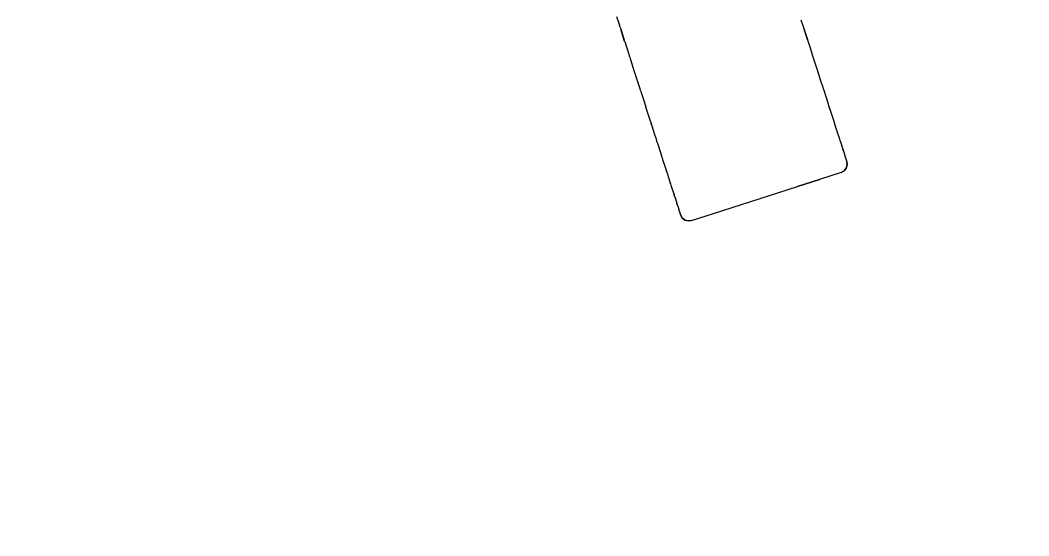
# Model space of a CAD drawing. Header units: inches. Extents: x 14 to 610, y 9 to 600.
# Drawn here: x 303.85 to 312.62, y 119.43 to 123.91 of the extents above; entities that cross this region are included whole.
import ezdxf
from ezdxf.enums import TextEntityAlignment as Align

# ---------------------------------------------------------------- set-up
doc = ezdxf.new("R2010")
doc.units = ezdxf.units.IN
doc.header["$MEASUREMENT"] = 0
doc.layers.add('A-FURN', color=7, linetype='Continuous')
doc.styles.get("Standard").update_dxf_attribs({"font": 'arial.ttf'})
doc.dimstyles.new("Jon's Style", dxfattribs={"dimscale": 0, "dimtxt": 4, "dimasz": 6, "dimexe": 1, "dimexo": 2, "dimgap": 2, "dimtad": 0, "dimtih": 1, "dimtoh": 1, "dimdec": 4, "dimzin": 3, "dimdsep": 46, "dimlunit": 4, "dimtxsty": 'Standard', "dimcen": 0.09, "dimadec": 0, "dimazin": 0, "dimtfac": 1, "dimtdec": 4, "dimtofl": 0, "dimtmove": 0, "dimatfit": 3, "dimfxl": 1, "dimtolj": 1, "dimtzin": 0, "dimarcsym": 0})

# ---------------------------------------------------------------- blocks, each defined once
blk = doc.blocks.new('*D50')
at = {"layer": 'A-FURN', "color": 0, "lineweight": -2, "transparency": 16777216}
for p, q in [((274.5226, 134.4638), (274.5226, 113.6945)), ((318.7611, 134.4638), (318.7611, 113.6945)), ((280.5226, 114.6945), (287.8097, 114.6945)), ((312.7611, 114.6945), (305.4741, 114.6945))]:
    blk.add_line(p, q, dxfattribs=at)
at = {"layer": 'A-FURN', "color": 0, "transparency": 16777216}
for points in [[(280.5226, 115.6945), (280.5226, 113.6945), (274.5226, 114.6945)], [(312.7611, 115.6945), (312.7611, 113.6945), (318.7611, 114.6945)]]:
    blk.add_solid(points, dxfattribs=at)
at = {"layer": 'Defpoints', "color": 0, "transparency": 16777216}
for p in [(274.5226, 136.4638), (318.7611, 136.4638), (274.5226, 114.6945)]:
    blk.add_point(p, dxfattribs=at)
at = {"layer": 'A-FURN', "color": 0, "transparency": 16777216, "insert": (296.6419, 114.6945), "char_height": 4, "attachment_point": 5}
blk.add_mtext('\\A1;3\'-8{\\H1x;\\S1/4;}"', dxfattribs=at)
blk = doc.blocks.new('P_5CS702BK')
at = {"layer": 'A-FURN', "color": 0, "linetype": 'Continuous', "lineweight": 0}
for p, q in [((-13.0094, 9.6474), (-13.0816, 9.6241)), ((-12.973, 9.6591), (-13.0094, 9.6474)), ((-12.973, 9.6591), (-12.9628, 9.6624)), ((-12.9628, 9.6624), (-12.874, 9.691)), ((-12.9628, 9.6624), (-12.9563, 9.6645)), ((-12.94, 9.6697), (-12.9563, 9.6645)), ((-12.874, 9.691), (-12.94, 9.6697)), ((-12.847, 9.6997), (-12.874, 9.691)), ((-12.847, 9.6997), (-12.8378, 9.7026)), ((-12.8378, 9.7026), (-12.8308, 9.7049)), ((-12.8115, 9.7111), (-12.8308, 9.7049)), ((-12.7532, 9.7299), (-12.8115, 9.7111)), ((-13.2326, 9.5755), (-13.3106, 9.5504)), ((-13.2518, 9.5693), (-13.2437, 9.5719)), ((-13.2437, 9.5719), (-13.2401, 9.573)), ((-13.1561, 9.6001), (-13.2326, 9.5755)), ((-13.1091, 9.6153), (-13.1561, 9.6001)), ((-13.1091, 9.6153), (-13.0991, 9.6185)), ((-13.0991, 9.6185), (-13.0938, 9.6202)), ((-13.0816, 9.6241), (-13.0938, 9.6202)), ((-13.5484, 9.4738), (-13.6273, 9.4484)), ((-13.5459, 9.4746), (-13.5484, 9.4738)), ((-13.5459, 9.4746), (-13.5446, 9.475)), ((-13.5446, 9.475), (-13.541, 9.4762)), ((-13.4689, 9.4994), (-13.541, 9.4762)), ((-13.3969, 9.5226), (-13.4689, 9.4994)), ((-13.3969, 9.5226), (-13.3933, 9.5237)), ((-13.3933, 9.5237), (-13.392, 9.5241)), ((-13.3895, 9.5249), (-13.392, 9.5241)), ((-13.3106, 9.5504), (-13.3895, 9.5249)), ((-13.7817, 9.3986), (-13.8288, 9.3835)), ((-13.7052, 9.4232), (-13.7817, 9.3986)), ((-13.6977, 9.4257), (-13.7052, 9.4232)), ((-13.6977, 9.4257), (-13.6942, 9.4268)), ((-13.6942, 9.4268), (-13.6861, 9.4294)), ((-13.6273, 9.4484), (-13.6941, 9.4268)), ((-14.0639, 9.3077), (-14.1263, 9.2876)), ((-14.1001, 9.2961), (-14.0909, 9.299)), ((-13.9978, 9.329), (-14.0639, 9.3077)), ((-13.9816, 9.3342), (-13.9978, 9.329)), ((-13.9816, 9.3342), (-13.9751, 9.3363)), ((-13.9751, 9.3363), (-13.9649, 9.3396)), ((-13.9285, 9.3513), (-13.9649, 9.3396)), ((-13.8563, 9.3746), (-13.9285, 9.3513)), ((-13.8441, 9.3785), (-13.8563, 9.3746)), ((-13.8441, 9.3785), (-13.8388, 9.3802)), ((-13.8388, 9.3802), (-13.8288, 9.3835)), ((-14.3709, 9.2089), (-14.3775, 9.2067)), ((-14.332, 9.2214), (-14.3709, 9.2089)), ((-14.3109, 9.2282), (-14.332, 9.2214)), ((-14.3109, 9.2282), (-14.3053, 9.23)), ((-14.2879, 9.2356), (-14.3053, 9.23)), ((-14.3053, 9.23), (-14.2998, 9.2317)), ((-14.2387, 9.2514), (-14.2879, 9.2356)), ((-14.2176, 9.2582), (-14.2387, 9.2514)), ((-14.2176, 9.2582), (-14.211, 9.2604)), ((-14.211, 9.2604), (-14.2035, 9.2628)), ((-14.1847, 9.2688), (-14.2109, 9.2604)), ((-14.1263, 9.2876), (-14.1847, 9.2688)), ((-14.107, 9.2938), (-14.1001, 9.2961)), ((-14.5255, 9.1357), (-14.5336, 9.1072)), ((-14.5336, 9.1072), (-14.5255, 9.1357)), ((-14.5071, 9.1589), (-14.5255, 9.1357)), ((-14.5255, 9.1357), (-14.5071, 9.1589)), ((-14.4812, 9.1733), (-14.5071, 9.1589)), ((-14.5071, 9.1589), (-14.4812, 9.1733)), ((-14.4781, 9.1743), (-14.4812, 9.1733)), ((-14.4703, 9.1768), (-14.4781, 9.1743)), ((-14.4703, 9.1768), (-14.4699, 9.177)), ((-14.4687, 9.1773), (-14.4699, 9.177)), ((-14.4699, 9.177), (-14.4693, 9.1771)), ((-14.4532, 9.1823), (-14.4687, 9.1773)), ((-14.4383, 9.1871), (-14.4532, 9.1823)), ((-14.4383, 9.1871), (-14.4362, 9.1878)), ((-14.4362, 9.1878), (-14.4344, 9.1884)), ((-14.4316, 9.1893), (-14.4344, 9.1884)), ((-14.4041, 9.1981), (-14.4316, 9.1893)), ((-14.3849, 9.2043), (-14.4041, 9.1981)), ((-14.3849, 9.2043), (-14.3809, 9.2056)), ((-14.3809, 9.2056), (-14.3775, 9.2067)), ((-14.3802, 9.2058), (-14.3809, 9.2056)), ((-14.5336, 9.1072), (-14.5302, 9.0777)), ((-14.5302, 9.0777), (-14.5336, 9.1072)), ((-14.5302, 9.0777), (-14.4691, 8.8879)), ((-14.4691, 8.8879), (-14.2333, 8.1559)), ((-14.1721, 7.9661), (-14.2333, 8.1559)), ((-14.2333, 8.1559), (-14.1721, 7.9661)), ((-13.0032, 8.0533), (-12.9238, 8.0789)), ((-13.0032, 8.0533), (-12.9275, 8.0777)), ((-12.9275, 8.0777), (-12.8448, 8.1043)), ((-12.9238, 8.0789), (-12.8448, 8.1043)), ((-12.8448, 8.1043), (-12.786, 8.1232)), ((-13.2319, 7.9796), (-13.2284, 7.9807)), ((-13.2284, 7.9807), (-13.2204, 7.9833)), ((-13.2203, 7.9833), (-13.1615, 8.0023)), ((-13.1615, 8.0023), (-13.0826, 8.0277)), ((-13.0826, 8.0277), (-13.0801, 8.0285)), ((-13.0801, 8.0285), (-13.0788, 8.0289)), ((-13.0788, 8.0289), (-13.0752, 8.0301)), ((-13.0787, 8.029), (-13.0788, 8.0289)), ((-13.0752, 8.0301), (-13.0032, 8.0533)), ((-14.111, 7.7763), (-14.1721, 7.9661)), ((-14.111, 7.7763), (-14.1721, 7.9661)), ((-13.5093, 7.8903), (-13.4992, 7.8935)), ((-13.4992, 7.8935), (-13.4627, 7.9053)), ((-13.4627, 7.9053), (-13.3905, 7.9285)), ((-13.3905, 7.9285), (-13.3783, 7.9325)), ((-13.3783, 7.9325), (-13.373, 7.9342)), ((-13.373, 7.9342), (-13.363, 7.9374)), ((-13.363, 7.9374), (-13.316, 7.9525)), ((-13.316, 7.9525), (-13.2395, 7.9772)), ((-13.2395, 7.9772), (-13.232, 7.9796)), ((-13.8221, 7.7895), (-13.7729, 7.8054)), ((-13.7729, 7.8054), (-13.7519, 7.8121)), ((-13.7519, 7.8121), (-13.7452, 7.8143)), ((-13.7452, 7.8143), (-13.7377, 7.8167)), ((-13.7451, 7.8143), (-13.7189, 7.8228)), ((-13.7189, 7.8228), (-13.6606, 7.8415)), ((-13.6606, 7.8415), (-13.6413, 7.8478)), ((-13.6413, 7.8478), (-13.6343, 7.85)), ((-13.6343, 7.85), (-13.6252, 7.853)), ((-13.6334, 7.8503), (-13.6343, 7.85)), ((-13.6334, 7.8503), (-13.5982, 7.8617)), ((-13.5982, 7.8617), (-13.5321, 7.8829)), ((-13.5321, 7.8829), (-13.5158, 7.8882)), ((-13.5158, 7.8882), (-13.5093, 7.8903)), ((-14.0966, 7.7504), (-14.111, 7.7763)), ((-14.111, 7.7763), (-14.0966, 7.7504)), ((-14.0734, 7.732), (-14.0966, 7.7504)), ((-14.0966, 7.7504), (-14.0734, 7.732)), ((-14.0449, 7.7238), (-14.0734, 7.732)), ((-14.0734, 7.732), (-14.0449, 7.7238)), ((-14.0154, 7.7273), (-14.0449, 7.7238)), ((-14.0449, 7.7238), (-14.0154, 7.7273)), ((-14.0154, 7.7273), (-14.0123, 7.7283)), ((-14.0123, 7.7283), (-14.0046, 7.7307)), ((-14.0046, 7.7307), (-14.0041, 7.7309)), ((-14.0041, 7.7309), (-14.003, 7.7313)), ((-14.0041, 7.7309), (-14.0035, 7.7311)), ((-14.003, 7.7313), (-13.9874, 7.7363)), ((-13.9874, 7.7363), (-13.9726, 7.7411)), ((-13.9726, 7.7411), (-13.9704, 7.7417)), ((-13.9704, 7.7417), (-13.9687, 7.7423)), ((-13.9699, 7.7419), (-13.9704, 7.7417)), ((-13.9687, 7.7423), (-13.9659, 7.7432)), ((-13.9659, 7.7432), (-13.9384, 7.7521)), ((-13.9384, 7.7521), (-13.9051, 7.7628)), ((-13.9192, 7.7583), (-13.9152, 7.7595)), ((-13.9051, 7.7628), (-13.9152, 7.7595)), ((-13.9152, 7.7595), (-13.9051, 7.7628)), ((-13.9051, 7.7628), (-13.8663, 7.7753)), ((-13.8663, 7.7753), (-13.8395, 7.7839)), ((-13.8451, 7.7821), (-13.8395, 7.7839)), ((-13.8395, 7.7839), (-13.8341, 7.7857)), ((-13.8341, 7.7857), (-13.8221, 7.7895))]:
    blk.add_line(p, q, dxfattribs=at)
at = {"layer": 'A-FURN'}
blk.add_attdef('CAPTG', text='', height=7, dxfattribs=at).set_placement((-1, -3.8193), align=Align.CENTER)
at = {"layer": 'A-FURN', "flags": 1}
for tag in ['CAPPN', 'CAPPD', 'CAPMG', 'CAPMC', 'CAPGC', 'CAPALIAS1', 'CAPALIAS2', 'CAPALIAS3', 'CAPBLDG', 'CAPFLOOR', 'CAPDEPT', 'CAPPERSON', 'CAPPL', 'CAPQT', 'CAPDH']:
    blk.add_attdef(tag, (0, 0), '', height=0.001, dxfattribs=at)

msp = doc.modelspace()

# ---------------------------------------------------------------- block references
at = {"layer": 'A-FURN', "rotation": 90}
msp.add_blockref('P_5CS702BK', (318.76114, 136.69974), dxfattribs=at)

# ---------------------------------------------------------------- dimensions: what is measured, and where the dimension line sits
at = {"layer": 'A-FURN'}
dim = msp.add_linear_dim(base=(274.52258, 114.69449), p1=(318.76114, 136.4638), p2=(274.52258, 136.4638), dimstyle="Jon's Style", override={"dimscale": 1}, dxfattribs=at)
dim.commit()
dim.dimension.update_dxf_attribs({"geometry": '*D50', "text_midpoint": (296.64186, 114.69449), "dimtype": 160})

doc.saveas('drawing.dxf')
